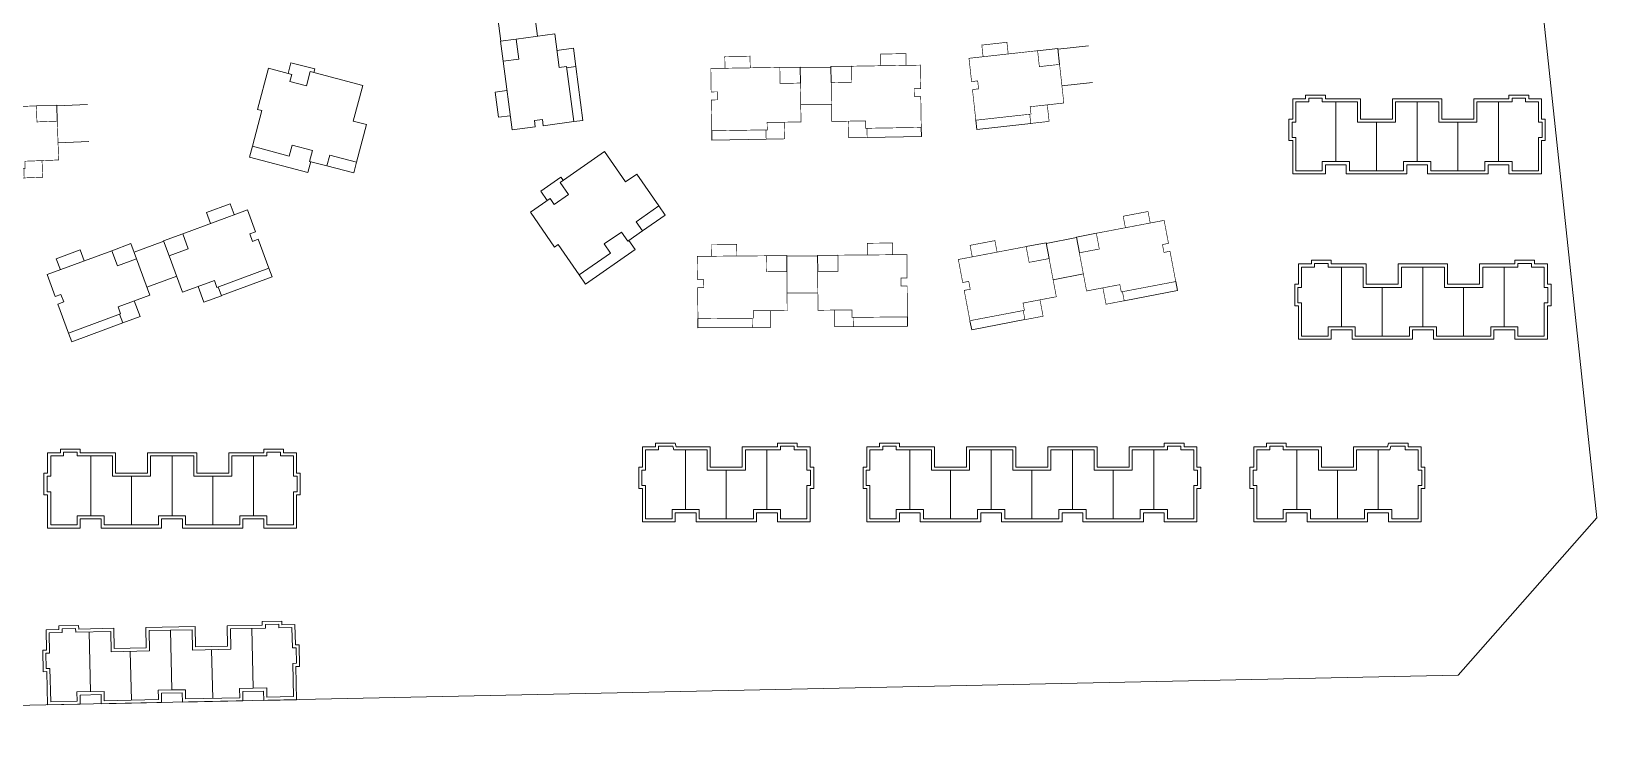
# Model space of a CAD drawing. Extents: x 741202 to 867202, y 603120 to 647617.
# Drawn here: x 746939 to 749987, y 610043 to 611402 of the extents above; entities that cross this region are included whole.
import ezdxf

# ---------------------------------------------------------------- set-up
doc = ezdxf.new("R2010")
doc.units = 0
doc.header["$LTSCALE"] = 1000
doc.header["$MEASUREMENT"] = 0
doc.layers.add('140', color=2, linetype='CONTINUOUS', lineweight=5)
doc.layers.add('DingDianTu', color=5, linetype='CONTINUOUS', lineweight=0)

# ---------------------------------------------------------------- blocks, each defined once
blk = doc.blocks.new('dafasfd')
at = {"layer": 'DingDianTu', "color": 7, "const_width": 100}
blk.add_lwpolyline([(36368038, 16363912), (36368954, 16361479), (36372042, 16362641), (36374261, 16356745), (36369114, 16354807), (36369537, 16353684), (36361113, 16350514), (36359352, 16355194), (36360288, 16355546), (36359830, 16356763), (36358894, 16356410), (36357556, 16359967)], close=True, dxfattribs=at)
for points in [[(36363546, 16362221), (36362876, 16363999), (36359039, 16362555), (36359708, 16360777)], [(36371734, 16355794), (36372686, 16353267), (36369878, 16352210), (36369350, 16353614)]]:
    blk.add_lwpolyline(points, dxfattribs=at)
at = {"layer": 'DingDianTu', "color": 7}
for points in [[(36368038, 16363912), (36371127, 16365074), (36372042, 16362641)], [(36369878, 16352210), (36361642, 16349110), (36361113, 16350514)]]:
    blk.add_lwpolyline(points, dxfattribs=at)
blk = doc.blocks.new('*E100')
at = {"layer": 'DingDianTu', "color": 7, "xscale": 0.001000002024510444, "yscale": 0.001000000163912773, "zscale": 0.001, "rotation": 339.3761177849276}
blk.add_blockref('dafasfd', (22612.58, -20413.34), dxfattribs=at)
blk = doc.blocks.new('*E230')
at = {"layer": 'DingDianTu', "color": 7, "xscale": 0.001000002024510444, "yscale": 0.001000000163912773, "zscale": 0.001, "rotation": 339.3761177849276}
blk.add_blockref('dafasfd', (22612.58, -20413.34), dxfattribs=at)
blk = doc.blocks.new('*E229')
at = {"layer": 'DingDianTu', "color": 7, "xscale": 0.001000002024510444, "yscale": 0.001000000163912773, "zscale": 0.001, "rotation": 339.3761177849276}
blk.add_blockref('dafasfd', (22612.58, -20413.34), dxfattribs=at)
blk = doc.blocks.new('*E228')
at = {"layer": 'DingDianTu', "color": 7, "xscale": 0.001000002024510444, "yscale": 0.001000000163912773, "zscale": 0.001, "rotation": 339.3761177849276}
blk.add_blockref('dafasfd', (22612.58, -20413.34), dxfattribs=at)
blk = doc.blocks.new('*E227')
at = {"layer": 'DingDianTu', "color": 7, "xscale": 0.001000002024510444, "yscale": 0.001000000163912773, "zscale": 0.001, "rotation": 339.3761177849276}
blk.add_blockref('dafasfd', (22612.58, -20413.34), dxfattribs=at)
blk = doc.blocks.new('*E226')
at = {"layer": 'DingDianTu', "color": 7, "xscale": 0.001000002024510444, "yscale": 0.001000000163912773, "zscale": 0.001, "rotation": 339.3761177849276}
blk.add_blockref('dafasfd', (22612.58, -20413.34), dxfattribs=at)

msp = doc.modelspace()

# ---------------------------------------------------------------- linework, layer by layer
at = {"layer": '140', "color": 7}
for p, q in [((749987.5, 610454.9), (749497.2, 615080)), ((747845.6, 611442.2), (747853.5, 611382.7)), ((747917, 611451.6), (747924.9, 611392.1)), ((747852.3, 611382.5), (747883.2, 611386.6)), ((747857.5, 611343.3), (747852.3, 611382.5)), ((747883.2, 611386.6), (747958.2, 611396.5)), ((747888.4, 611347.4), (747883.2, 611386.6)), ((747958.2, 611396.5), (747966.8, 611331.1)), ((747962.4, 611364.4), (747994.5, 611368.6)), ((747994.5, 611368.6), (747999.3, 611333)), ((748997.6, 611373.7), (748938, 611367.1)), ((747379.6, 611249.7), (747400.6, 611329.8)), ((747400.6, 611329.8), (747445.9, 611317.9)), ((747444.4, 611340.6), (747438.9, 611319.7)), ((747490.8, 611328.4), (747444.4, 611340.6)), ((747474.7, 611295.4), (747482, 611323.2)), ((747482, 611323.2), (747584.2, 611296.4)), ((747489, 611321.4), (747490.8, 611328.4)), ((747857.5, 611343.3), (747888.4, 611347.4)), ((747875.1, 611210), (747857.5, 611343.3)), ((747966.8, 611331.1), (747981.1, 611333)), ((747981.1, 611333), (747995.2, 611225.9)), ((747999.3, 611333), (747981.4, 611330.6)), ((747999.3, 611333), (748013.1, 611228.3)), ((748496.1, 611331.9), (748436.1, 611330.9)), ((747445.9, 611317.9), (747442.2, 611303.9)), ((747442.2, 611303.9), (747474.7, 611295.4)), ((747584.2, 611296.4), (747565.9, 611226.8)), ((749005.6, 611302.1), (748945.9, 611295.5)), ((747048.1, 611259), (746988.2, 611256.8)), ((747865, 611286.2), (747842.4, 611283.2)), ((747842.4, 611283.2), (747848.9, 611234.4)), ((748497.2, 611259.9), (748437.2, 611258.9)), ((749395.4, 611230.9), (749395.4, 611270.5)), ((749395.4, 611270.5), (749420.6, 611270.5)), ((749401.4, 611224.9), (749401.4, 611264.5)), ((749401.4, 611264.5), (749426.6, 611264.5)), ((749420.6, 611270.5), (749420.6, 611277.7)), ((749420.6, 611277.7), (749459, 611277.7)), ((749426.6, 611264.5), (749426.6, 611271.7)), ((749426.6, 611271.7), (749453, 611271.7)), ((749453, 611271.7), (749453, 611264.5)), ((749453, 611264.5), (749521.4, 611264.5)), ((749459, 611277.7), (749459, 611270.5)), ((749459, 611270.5), (749527.4, 611270.5)), ((749479.4, 611148.1), (749479.4, 611264.5)), ((749521.4, 611264.5), (749521.4, 611224.9)), ((749527.4, 611270.5), (749527.4, 611230.9)), ((749589.8, 611230.9), (749589.8, 611270.5)), ((749589.8, 611270.5), (749685.8, 611270.5)), ((749595.8, 611224.9), (749595.8, 611264.5)), ((749595.8, 611264.5), (749637.8, 611264.5)), ((749637.8, 611148.1), (749637.8, 611264.5)), ((749637.8, 611148.1), (749637.8, 611264.5)), ((749637.8, 611148.1), (749637.8, 611264.5)), ((749637.8, 611148.1), (749637.8, 611264.5)), ((749679.8, 611264.5), (749637.8, 611264.5)), ((749679.8, 611224.9), (749679.8, 611264.5)), ((749685.8, 611270.5), (749685.8, 611230.9)), ((749748.2, 611230.9), (749748.2, 611270.5)), ((749748.2, 611270.5), (749816.6, 611270.5)), ((749822.6, 611264.5), (749754.2, 611264.5)), ((749754.2, 611264.5), (749754.2, 611224.9)), ((749796.2, 611148.1), (749796.2, 611264.5)), ((749816.6, 611270.5), (749816.6, 611277.7)), ((749816.6, 611277.7), (749855, 611277.7)), ((749849, 611271.7), (749822.6, 611271.7)), ((749822.6, 611271.7), (749822.6, 611264.5)), ((749849, 611264.5), (749849, 611271.7)), ((749874.2, 611264.5), (749849, 611264.5)), ((749855, 611277.7), (749855, 611270.5)), ((749855, 611270.5), (749880.2, 611270.5)), ((749874.2, 611224.9), (749874.2, 611264.5)), ((749880.2, 611270.5), (749880.2, 611230.9)), ((747369.4, 611177.9), (747387.7, 611247.5)), ((747387.7, 611247.5), (747379.6, 611249.7)), ((747848.9, 611234.4), (747871.5, 611237.4)), ((747934.2, 611229.9), (747918.7, 611227.9)), ((747935.8, 611218), (747934.2, 611229.9)), ((748013.1, 611228.3), (747995.2, 611225.9)), ((749388.2, 611188.9), (749388.2, 611230.9)), ((749388.2, 611230.9), (749395.4, 611230.9)), ((749527.4, 611230.9), (749589.8, 611230.9)), ((749685.8, 611230.9), (749748.2, 611230.9)), ((749880.2, 611230.9), (749887.4, 611230.9)), ((749887.4, 611230.9), (749887.4, 611188.9)), ((747565.9, 611226.8), (747591.4, 611220)), ((747591.4, 611220), (747572.2, 611146.9)), ((747920.3, 611216), (747875.1, 611210)), ((747918.7, 611227.9), (747920.3, 611216)), ((747995.2, 611225.9), (747935.8, 611218)), ((749394.2, 611194.9), (749394.2, 611224.9)), ((749394.2, 611224.9), (749401.4, 611224.9)), ((749521.4, 611224.9), (749595.8, 611224.9)), ((749558.6, 611224.9), (749558.6, 611130.1)), ((749558.6, 611224.9), (749558.6, 611130.1)), ((749754.2, 611224.9), (749679.8, 611224.9)), ((749717, 611224.9), (749717, 611130.1)), ((749717, 611224.9), (749717, 611130.1)), ((749881.4, 611224.9), (749874.2, 611224.9)), ((749881.4, 611194.9), (749881.4, 611224.9)), ((747050.8, 611187), (746990.8, 611184.8)), ((747363.9, 611157), (747369.4, 611177.9)), ((747441.3, 611159), (747369.4, 611177.9)), ((747446.8, 611179.9), (747441.3, 611159)), ((747486.3, 611169.5), (747446.8, 611179.9)), ((747480.8, 611148.6), (747486.3, 611169.5)), ((747968.5, 611107.6), (748055.2, 611167.9)), ((748055.2, 611167.9), (748096.3, 611108.8)), ((749395.4, 611188.9), (749388.2, 611188.9)), ((749401.4, 611194.9), (749394.2, 611194.9)), ((749395.4, 611124.1), (749395.4, 611188.9)), ((749401.4, 611130.1), (749401.4, 611194.9)), ((749874.2, 611130.1), (749874.2, 611194.9)), ((749874.2, 611194.9), (749881.4, 611194.9)), ((749887.4, 611188.9), (749880.2, 611188.9)), ((749880.2, 611188.9), (749880.2, 611124.1)), ((747477.6, 611127.1), (747363.9, 611157)), ((747483.1, 611148), (747477.6, 611127.1)), ((747514.4, 611139.8), (747480.8, 611148.6)), ((747519.9, 611160.7), (747514.4, 611139.8)), ((747566.7, 611126), (747514.4, 611139.8)), ((747572.2, 611146.9), (747519.9, 611160.7)), ((747572.2, 611146.9), (747566.7, 611126)), ((749505.8, 611148.1), (749453, 611148.1)), ((749453, 611148.1), (749453, 611130.1)), ((749499.8, 611142.1), (749459, 611142.1)), ((749459, 611142.1), (749459, 611124.1)), ((749499.8, 611124.1), (749499.8, 611142.1)), ((749505.8, 611130.1), (749505.8, 611148.1)), ((749637.8, 611148.1), (749611.4, 611148.1)), ((749611.4, 611148.1), (749611.4, 611133.1)), ((749658.2, 611142.1), (749617.4, 611142.1)), ((749617.4, 611142.1), (749617.4, 611124.1)), ((749637.8, 611148.1), (749664.2, 611148.1)), ((749658.2, 611124.1), (749658.2, 611142.1)), ((749664.2, 611148.1), (749664.2, 611133.1)), ((749769.8, 611130.1), (749769.8, 611148.1)), ((749769.8, 611148.1), (749822.6, 611148.1)), ((749816.6, 611142.1), (749775.8, 611142.1)), ((749775.8, 611142.1), (749775.8, 611124.1)), ((749816.6, 611124.1), (749816.6, 611142.1)), ((749822.6, 611148.1), (749822.6, 611130.1)), ((747970.3, 611117.7), (747930.9, 611090.3)), ((747984.9, 611084), (747968.5, 611107.6)), ((747974.4, 611111.8), (747970.3, 611117.7)), ((748096.3, 611108.8), (748118, 611123.9)), ((748118, 611123.9), (748161.1, 611061.8)), ((749459, 611124.1), (749395.4, 611124.1)), ((749453, 611130.1), (749401.4, 611130.1)), ((749558.6, 611124.1), (749499.8, 611124.1)), ((749611.4, 611130.1), (749505.8, 611130.1)), ((749617.4, 611124.1), (749558.6, 611124.1)), ((749611.4, 611133.1), (749611.4, 611130.1)), ((749775.8, 611124.1), (749658.2, 611124.1)), ((749664.2, 611133.1), (749664.2, 611130.1)), ((749664.2, 611130.1), (749769.8, 611130.1)), ((749880.2, 611124.1), (749816.6, 611124.1)), ((749822.6, 611130.1), (749874.2, 611130.1)), ((747910.7, 611049.9), (747949.1, 611076.6)), ((747930.9, 611090.3), (747943.2, 611072.5)), ((747949.1, 611076.6), (747957.4, 611064.8)), ((747957.4, 611064.8), (747984.9, 611084)), ((747359.7, 611054.4), (747233.6, 611007.8)), ((747279.8, 611049.2), (747325.9, 611066.2)), ((747287.7, 611027.8), (747279.8, 611049.2)), ((747325.9, 611066.2), (747333.8, 611044.9)), ((747375.5, 611011.7), (747359.7, 611054.4)), ((747958, 610981.9), (747910.7, 611049.9)), ((748161.1, 611061.8), (748116.8, 611031)), ((748161.1, 611061.8), (748173.5, 611044.1)), ((748116.8, 611031), (748129.1, 611013.3)), ((748173.5, 611044.1), (748129.1, 611013.3)), ((747095.6, 610974.7), (747132.7, 610988.5)), ((747132.7, 610988.5), (747143.6, 610959.2)), ((747139, 610971.6), (747196.9, 610993)), ((747233.6, 611007.8), (747196.5, 610994.1)), ((747196.5, 610994.1), (747207.3, 610964.8)), ((747233.6, 611007.8), (747244.4, 610978.6)), ((747364.3, 611007.5), (747375.5, 611011.7)), ((747369.7, 610992.9), (747364.3, 611007.5)), ((747380.9, 610997), (747369.7, 610992.9)), ((747401.7, 610940.7), (747380.9, 610997)), ((747964.9, 610986.7), (747958, 610981.9)), ((748006, 610927.6), (747964.9, 610986.7)), ((748088.2, 611011.1), (748054.7, 610987.8)), ((748054.7, 610987.8), (748067.1, 610970.1)), ((748100.6, 610993.4), (748088.2, 611011.1)), ((748129.1, 611013.3), (748100.6, 610993.4)), ((748102.5, 610994.8), (748114.9, 610977)), ((748974.3, 611000.1), (748915.4, 610988.9)), ((746969.5, 610928.1), (747095.6, 610974.7)), ((747033.7, 610976.1), (746987.5, 610959.1)), ((746987.5, 610959.1), (746995.4, 610937.7)), ((747041.6, 610954.8), (747033.7, 610976.1)), ((747095.6, 610974.7), (747106.4, 610945.5)), ((747106.4, 610945.5), (747143.6, 610959.2)), ((747143.6, 610959.2), (747169.8, 610888.3)), ((747244.4, 610978.6), (747207.3, 610964.8)), ((747207.3, 610964.8), (747233.5, 610893.9)), ((748067.1, 610970.1), (748006, 610927.6)), ((748114.9, 610977), (748018.3, 610909.9)), ((748470, 610964.5), (748410, 610964)), ((749431.8, 610948.9), (749431.8, 610956.1)), ((749431.8, 610956.1), (749470.2, 610956.1)), ((749470.2, 610956.1), (749470.2, 610948.9)), ((749827.8, 610948.9), (749827.8, 610956.1)), ((749827.8, 610956.1), (749866.2, 610956.1)), ((749866.2, 610956.1), (749866.2, 610948.9)), ((746985.3, 610885.4), (746969.5, 610928.1)), ((747163.9, 610904), (747221.9, 610925.4)), ((747300.4, 610903.3), (747401.7, 610940.7)), ((747308.9, 610887.3), (747408, 610923.9)), ((747408, 610923.9), (747401.7, 610940.7)), ((748018.3, 610909.9), (748006, 610927.6)), ((748987.8, 610929.4), (748928.8, 610918.2)), ((749406.6, 610909.3), (749406.6, 610948.9)), ((749406.6, 610948.9), (749431.8, 610948.9)), ((749412.6, 610903.3), (749412.6, 610942.9)), ((749412.6, 610942.9), (749437.8, 610942.9)), ((749437.8, 610942.9), (749437.8, 610950.1)), ((749437.8, 610950.1), (749464.2, 610950.1)), ((749464.2, 610950.1), (749464.2, 610942.9)), ((749464.2, 610942.9), (749532.6, 610942.9)), ((749470.2, 610948.9), (749538.6, 610948.9)), ((749490.6, 610826.5), (749490.6, 610942.9)), ((749532.6, 610942.9), (749532.6, 610903.3)), ((749538.6, 610948.9), (749538.6, 610909.3)), ((749601, 610909.3), (749601, 610948.9)), ((749601, 610948.9), (749697, 610948.9)), ((749607, 610903.3), (749607, 610942.9)), ((749607, 610942.9), (749649, 610942.9)), ((749649, 610826.5), (749649, 610942.9)), ((749649, 610826.5), (749649, 610942.9)), ((749649, 610826.5), (749649, 610942.9)), ((749649, 610826.5), (749649, 610942.9)), ((749691, 610942.9), (749649, 610942.9)), ((749691, 610903.3), (749691, 610942.9)), ((749697, 610948.9), (749697, 610909.3)), ((749759.4, 610909.3), (749759.4, 610948.9)), ((749759.4, 610948.9), (749827.8, 610948.9)), ((749833.8, 610942.9), (749765.4, 610942.9)), ((749765.4, 610942.9), (749765.4, 610903.3)), ((749807.4, 610826.5), (749807.4, 610942.9)), ((749860.2, 610950.1), (749833.8, 610950.1)), ((749833.8, 610950.1), (749833.8, 610942.9)), ((749860.2, 610942.9), (749860.2, 610950.1)), ((749885.4, 610942.9), (749860.2, 610942.9)), ((749866.2, 610948.9), (749891.4, 610948.9)), ((749885.4, 610903.3), (749885.4, 610942.9)), ((749891.4, 610948.9), (749891.4, 610909.3)), ((747233.5, 610893.9), (747295.4, 610916.8)), ((747263.9, 610905.2), (747275.1, 610874.8)), ((747295.4, 610916.8), (747300.4, 610903.3)), ((747308.9, 610887.2), (747302.7, 610904.1)), ((749399.4, 610867.3), (749399.4, 610909.3)), ((749399.4, 610909.3), (749406.6, 610909.3)), ((749405.4, 610873.3), (749405.4, 610903.3)), ((749405.4, 610903.3), (749412.6, 610903.3)), ((749532.6, 610903.3), (749607, 610903.3)), ((749538.6, 610909.3), (749601, 610909.3)), ((749569.8, 610903.3), (749569.8, 610808.5)), ((749569.8, 610903.3), (749569.8, 610808.5)), ((749765.4, 610903.3), (749691, 610903.3)), ((749697, 610909.3), (749759.4, 610909.3)), ((749728.2, 610903.3), (749728.2, 610808.5)), ((749728.2, 610903.3), (749728.2, 610808.5)), ((749892.6, 610903.3), (749885.4, 610903.3)), ((749891.4, 610909.3), (749898.6, 610909.3)), ((749892.6, 610873.3), (749892.6, 610903.3)), ((749898.6, 610909.3), (749898.6, 610867.3)), ((746996.6, 610889.5), (746985.3, 610885.4)), ((746990.7, 610870.7), (747002, 610874.9)), ((747011.5, 610814.5), (746990.7, 610870.7)), ((747002, 610874.9), (746996.6, 610889.5)), ((747169.8, 610888.3), (747107.9, 610865.4)), ((747107.9, 610865.4), (747112.8, 610851.9)), ((747139.4, 610877), (747150.6, 610846.7)), ((747275.1, 610874.8), (747308.9, 610887.2)), ((748470.6, 610892.5), (748410.6, 610892)), ((749406.6, 610867.3), (749399.4, 610867.3)), ((749412.6, 610873.3), (749405.4, 610873.3)), ((749406.6, 610802.5), (749406.6, 610867.3)), ((749412.6, 610808.5), (749412.6, 610873.3)), ((749885.4, 610808.5), (749885.4, 610873.3)), ((749885.4, 610873.3), (749892.6, 610873.3)), ((749898.6, 610867.3), (749891.4, 610867.3)), ((749891.4, 610867.3), (749891.4, 610802.5)), ((747112.8, 610851.9), (747011.5, 610814.5)), ((747116.8, 610834.2), (747017.8, 610797.6)), ((747116.8, 610834.2), (747110.6, 610851.1)), ((747150.6, 610846.7), (747116.8, 610834.2)), ((747017.8, 610797.6), (747011.5, 610814.5)), ((749470.2, 610802.5), (749406.6, 610802.5)), ((749464.2, 610808.5), (749412.6, 610808.5)), ((749517, 610826.5), (749464.2, 610826.5)), ((749464.2, 610826.5), (749464.2, 610808.5)), ((749511, 610820.5), (749470.2, 610820.5)), ((749470.2, 610820.5), (749470.2, 610802.5)), ((749511, 610802.5), (749511, 610820.5)), ((749569.8, 610802.5), (749511, 610802.5)), ((749517, 610808.5), (749517, 610826.5)), ((749622.6, 610808.5), (749517, 610808.5)), ((749628.6, 610802.5), (749569.8, 610802.5)), ((749649, 610826.5), (749622.6, 610826.5)), ((749622.6, 610826.5), (749622.6, 610811.5)), ((749622.6, 610811.5), (749622.6, 610808.5)), ((749669.4, 610820.5), (749628.6, 610820.5)), ((749628.6, 610820.5), (749628.6, 610802.5)), ((749649, 610826.5), (749675.4, 610826.5)), ((749669.4, 610802.5), (749669.4, 610820.5)), ((749787, 610802.5), (749669.4, 610802.5)), ((749675.4, 610826.5), (749675.4, 610811.5)), ((749675.4, 610811.5), (749675.4, 610808.5)), ((749675.4, 610808.5), (749781, 610808.5)), ((749781, 610808.5), (749781, 610826.5)), ((749781, 610826.5), (749833.8, 610826.5)), ((749827.8, 610820.5), (749787, 610820.5)), ((749787, 610820.5), (749787, 610802.5)), ((749827.8, 610802.5), (749827.8, 610820.5)), ((749891.4, 610802.5), (749827.8, 610802.5)), ((749833.8, 610826.5), (749833.8, 610808.5)), ((749833.8, 610808.5), (749885.4, 610808.5)), ((747034.2, 610588.6), (746995.8, 610588.6)), ((746995.8, 610588.6), (746995.8, 610581.4)), ((747034.2, 610581.4), (747034.2, 610588.6)), ((747430.2, 610588.6), (747391.8, 610588.6)), ((747391.8, 610588.6), (747391.8, 610581.4)), ((747430.2, 610581.4), (747430.2, 610588.6)), ((748129, 610553.7), (748129, 610593.3)), ((748129, 610593.3), (748154.2, 610593.3)), ((748154.2, 610593.3), (748154.2, 610600.5)), ((748154.2, 610600.5), (748192.6, 610600.5)), ((748160.2, 610587.3), (748160.2, 610594.5)), ((748160.2, 610594.5), (748188.1, 610594.5)), ((748188.1, 610594.5), (748190.2, 610587.3)), ((748192.6, 610600.5), (748194.7, 610593.3)), ((748194.7, 610593.3), (748261, 610593.3)), ((748261, 610593.3), (748261, 610553.7)), ((748323.4, 610553.7), (748323.4, 610593.3)), ((748323.4, 610593.3), (748391.8, 610593.3)), ((748391.8, 610593.3), (748391.8, 610600.5)), ((748391.8, 610600.5), (748430.2, 610600.5)), ((748397.8, 610587.3), (748397.8, 610594.5)), ((748397.8, 610594.5), (748424.2, 610594.5)), ((748424.2, 610594.5), (748424.2, 610587.3)), ((748430.2, 610600.5), (748430.2, 610593.3)), ((748430.2, 610593.3), (748455.4, 610593.3)), ((748455.4, 610593.3), (748455.4, 610553.7)), ((748565.8, 610553.7), (748565.8, 610593.3)), ((748565.8, 610593.3), (748591, 610593.3)), ((748591, 610593.3), (748591, 610600.5)), ((748591, 610600.5), (748629.4, 610600.5)), ((748597, 610587.3), (748597, 610594.5)), ((748597, 610594.5), (748623.4, 610594.5)), ((748623.4, 610594.5), (748623.4, 610587.3)), ((748629.4, 610600.5), (748629.4, 610593.3)), ((748629.4, 610593.3), (748697.8, 610593.3)), ((748697.8, 610593.3), (748697.8, 610553.7)), ((748760.2, 610553.7), (748760.2, 610593.3)), ((748760.2, 610593.3), (748856.2, 610593.3)), ((748856.2, 610593.3), (748856.2, 610553.7)), ((748918.6, 610553.7), (748918.6, 610593.3)), ((748918.6, 610593.3), (749014.6, 610593.3)), ((749014.6, 610593.3), (749014.6, 610553.7)), ((749077, 610553.7), (749077, 610593.3)), ((749077, 610593.3), (749145.4, 610593.3)), ((749145.4, 610593.3), (749145.4, 610600.5)), ((749145.4, 610600.5), (749183.8, 610600.5)), ((749151.4, 610587.3), (749151.4, 610594.5)), ((749151.4, 610594.5), (749177.8, 610594.5)), ((749177.8, 610594.5), (749177.8, 610587.3)), ((749183.8, 610600.5), (749183.8, 610593.3)), ((749183.8, 610593.3), (749209, 610593.3)), ((749209, 610593.3), (749209, 610553.7)), ((749344.6, 610593.3), (749319.4, 610593.3)), ((749319.4, 610593.3), (749319.4, 610553.7)), ((749383, 610600.5), (749344.6, 610600.5)), ((749344.6, 610600.5), (749344.6, 610593.3)), ((749377, 610594.5), (749350.6, 610594.5)), ((749350.6, 610594.5), (749350.6, 610587.3)), ((749377, 610587.3), (749377, 610594.5)), ((749383, 610593.3), (749383, 610600.5)), ((749451.4, 610593.3), (749383, 610593.3)), ((749451.4, 610553.7), (749451.4, 610593.3)), ((749580.1, 610593.3), (749513.8, 610593.3)), ((749513.8, 610593.3), (749513.8, 610553.7)), ((749582.2, 610600.5), (749580.1, 610593.3)), ((749620.6, 610600.5), (749582.2, 610600.5)), ((749586.7, 610594.5), (749584.6, 610587.3)), ((749614.6, 610594.5), (749586.7, 610594.5)), ((749614.6, 610587.3), (749614.6, 610594.5)), ((749620.6, 610593.3), (749620.6, 610600.5)), ((749645.8, 610593.3), (749620.6, 610593.3)), ((749645.8, 610553.7), (749645.8, 610593.3)), ((746995.8, 610581.4), (746970.6, 610581.4)), ((746970.6, 610581.4), (746970.6, 610541.8)), ((746976.6, 610535.8), (746976.6, 610575.4)), ((746976.6, 610575.4), (747001.8, 610575.4)), ((747001.8, 610575.4), (747001.8, 610582.6)), ((747001.8, 610582.6), (747028.2, 610582.6)), ((747028.2, 610582.6), (747028.2, 610575.4)), ((747028.2, 610575.4), (747096.6, 610575.4)), ((747102.6, 610581.4), (747034.2, 610581.4)), ((747054.6, 610459), (747054.6, 610575.4)), ((747096.6, 610575.4), (747096.6, 610535.8)), ((747102.6, 610541.8), (747102.6, 610581.4)), ((747261, 610581.4), (747165, 610581.4)), ((747165, 610581.4), (747165, 610541.8)), ((747171, 610535.8), (747171, 610575.4)), ((747171, 610575.4), (747213, 610575.4)), ((747213, 610459), (747213, 610575.4)), ((747213, 610459), (747213, 610575.4)), ((747255, 610575.4), (747213, 610575.4)), ((747213, 610459), (747213, 610575.4)), ((747213, 610459), (747213, 610575.4)), ((747255, 610535.8), (747255, 610575.4)), ((747261, 610541.8), (747261, 610581.4)), ((747391.8, 610581.4), (747323.4, 610581.4)), ((747323.4, 610581.4), (747323.4, 610541.8)), ((747397.8, 610575.4), (747329.4, 610575.4)), ((747329.4, 610575.4), (747329.4, 610535.8)), ((747371.4, 610459), (747371.4, 610575.4)), ((747424.2, 610582.6), (747397.8, 610582.6)), ((747397.8, 610582.6), (747397.8, 610575.4)), ((747424.2, 610575.4), (747424.2, 610582.6)), ((747449.4, 610575.4), (747424.2, 610575.4)), ((747455.4, 610581.4), (747430.2, 610581.4)), ((747449.4, 610535.8), (747449.4, 610575.4)), ((747455.4, 610541.8), (747455.4, 610581.4)), ((748135, 610547.7), (748135, 610587.3)), ((748135, 610587.3), (748160.2, 610587.3)), ((748190.2, 610587.3), (748255, 610587.3)), ((748213, 610470.9), (748213, 610587.3)), ((748255, 610587.3), (748255, 610547.7)), ((748329.4, 610547.7), (748329.4, 610587.3)), ((748329.4, 610587.3), (748397.8, 610587.3)), ((748371.4, 610470.9), (748371.4, 610587.3)), ((748424.2, 610587.3), (748449.4, 610587.3)), ((748449.4, 610587.3), (748449.4, 610547.7)), ((748571.8, 610547.7), (748571.8, 610587.3)), ((748571.8, 610587.3), (748597, 610587.3)), ((748623.4, 610587.3), (748691.8, 610587.3)), ((748649.8, 610470.9), (748649.8, 610587.3)), ((748691.8, 610587.3), (748691.8, 610547.7)), ((748766.2, 610547.7), (748766.2, 610587.3)), ((748766.2, 610587.3), (748850.2, 610587.3)), ((748808.2, 610470.9), (748808.2, 610587.3)), ((748808.2, 610470.9), (748808.2, 610587.3)), ((748850.2, 610587.3), (748850.2, 610547.7)), ((748924.6, 610547.7), (748924.6, 610587.3)), ((748924.6, 610587.3), (749008.6, 610587.3)), ((748966.6, 610470.9), (748966.6, 610587.3)), ((748966.6, 610470.9), (748966.6, 610587.3)), ((748966.6, 610470.9), (748966.6, 610587.3)), ((748966.6, 610470.9), (748966.6, 610587.3)), ((749008.6, 610587.3), (749008.6, 610547.7)), ((749083, 610547.7), (749083, 610587.3)), ((749083, 610587.3), (749151.4, 610587.3)), ((749125, 610470.9), (749125, 610587.3)), ((749177.8, 610587.3), (749203, 610587.3)), ((749203, 610587.3), (749203, 610547.7)), ((749350.6, 610587.3), (749325.4, 610587.3)), ((749325.4, 610587.3), (749325.4, 610547.7)), ((749445.4, 610587.3), (749377, 610587.3)), ((749403.4, 610470.9), (749403.4, 610587.3)), ((749445.4, 610547.7), (749445.4, 610587.3)), ((749584.6, 610587.3), (749519.8, 610587.3)), ((749519.8, 610587.3), (749519.8, 610547.7)), ((749561.8, 610470.9), (749561.8, 610587.3)), ((749639.8, 610587.3), (749614.6, 610587.3)), ((749639.8, 610547.7), (749639.8, 610587.3)), ((746970.6, 610541.8), (746963.4, 610541.8)), ((746963.4, 610541.8), (746963.4, 610499.8)), ((746969.4, 610505.8), (746969.4, 610535.8)), ((746969.4, 610535.8), (746976.6, 610535.8)), ((747096.6, 610535.8), (747171, 610535.8)), ((747165, 610541.8), (747102.6, 610541.8)), ((747133.8, 610535.8), (747133.8, 610441)), ((747133.8, 610535.8), (747133.8, 610441)), ((747329.4, 610535.8), (747255, 610535.8)), ((747323.4, 610541.8), (747261, 610541.8)), ((747292.2, 610535.8), (747292.2, 610441)), ((747292.2, 610535.8), (747292.2, 610441)), ((747456.6, 610535.8), (747449.4, 610535.8)), ((747462.6, 610541.8), (747455.4, 610541.8)), ((747456.6, 610505.8), (747456.6, 610535.8)), ((747462.6, 610499.8), (747462.6, 610541.8)), ((748121.8, 610511.7), (748121.8, 610553.7)), ((748121.8, 610553.7), (748129, 610553.7)), ((748127.8, 610517.7), (748127.8, 610547.7)), ((748127.8, 610547.7), (748135, 610547.7)), ((748255, 610547.7), (748329.4, 610547.7)), ((748261, 610553.7), (748323.4, 610553.7)), ((748292.2, 610547.7), (748292.2, 610452.9)), ((748449.4, 610547.7), (748456.6, 610547.7)), ((748455.4, 610553.7), (748462.6, 610553.7)), ((748456.6, 610547.7), (748456.6, 610517.7)), ((748462.6, 610553.7), (748462.6, 610511.7)), ((748558.6, 610511.7), (748558.6, 610553.7)), ((748558.6, 610553.7), (748565.8, 610553.7)), ((748564.6, 610517.7), (748564.6, 610547.7)), ((748564.6, 610547.7), (748571.8, 610547.7)), ((748691.8, 610547.7), (748766.2, 610547.7)), ((748697.8, 610553.7), (748760.2, 610553.7)), ((748729, 610547.7), (748729, 610452.9)), ((748729, 610547.7), (748729, 610452.9)), ((748850.2, 610547.7), (748924.6, 610547.7)), ((748856.2, 610553.7), (748918.6, 610553.7)), ((748887.4, 610547.7), (748887.4, 610452.9)), ((748887.4, 610547.7), (748887.4, 610452.9)), ((748887.4, 610547.7), (748887.4, 610452.9)), ((748887.4, 610547.7), (748887.4, 610452.9)), ((749008.6, 610547.7), (749083, 610547.7)), ((749014.6, 610553.7), (749077, 610553.7)), ((749045.8, 610547.7), (749045.8, 610452.9)), ((749045.8, 610547.7), (749045.8, 610452.9)), ((749045.8, 610547.7), (749045.8, 610452.9)), ((749045.8, 610547.7), (749045.8, 610452.9)), ((749203, 610547.7), (749210.2, 610547.7)), ((749209, 610553.7), (749216.2, 610553.7)), ((749210.2, 610547.7), (749210.2, 610517.7)), ((749216.2, 610553.7), (749216.2, 610511.7)), ((749319.4, 610553.7), (749312.2, 610553.7)), ((749312.2, 610553.7), (749312.2, 610511.7)), ((749325.4, 610547.7), (749318.2, 610547.7)), ((749318.2, 610547.7), (749318.2, 610517.7)), ((749519.8, 610547.7), (749445.4, 610547.7)), ((749513.8, 610553.7), (749451.4, 610553.7)), ((749482.6, 610547.7), (749482.6, 610452.9)), ((749647, 610547.7), (749639.8, 610547.7)), ((749653, 610553.7), (749645.8, 610553.7)), ((749647, 610517.7), (749647, 610547.7)), ((749653, 610511.7), (749653, 610553.7)), ((746963.4, 610499.8), (746970.6, 610499.8)), ((746976.6, 610505.8), (746969.4, 610505.8)), ((746970.6, 610499.8), (746970.6, 610435)), ((746976.6, 610441), (746976.6, 610505.8)), ((747449.4, 610441), (747449.4, 610505.8)), ((747449.4, 610505.8), (747456.6, 610505.8)), ((747455.4, 610435), (747455.4, 610499.8)), ((747455.4, 610499.8), (747462.6, 610499.8)), ((748129, 610511.7), (748121.8, 610511.7)), ((748135, 610517.7), (748127.8, 610517.7)), ((748129, 610446.9), (748129, 610511.7)), ((748135, 610452.9), (748135, 610517.7)), ((748456.6, 610517.7), (748449.4, 610517.7)), ((748449.4, 610517.7), (748449.4, 610452.9)), ((748462.6, 610511.7), (748455.4, 610511.7)), ((748455.4, 610511.7), (748455.4, 610446.9)), ((748565.8, 610511.7), (748558.6, 610511.7)), ((748571.8, 610517.7), (748564.6, 610517.7)), ((748565.8, 610446.9), (748565.8, 610511.7)), ((748571.8, 610452.9), (748571.8, 610517.7)), ((749210.2, 610517.7), (749203, 610517.7)), ((749203, 610517.7), (749203, 610452.9)), ((749216.2, 610511.7), (749209, 610511.7)), ((749209, 610511.7), (749209, 610446.9)), ((749312.2, 610511.7), (749319.4, 610511.7)), ((749318.2, 610517.7), (749325.4, 610517.7)), ((749319.4, 610511.7), (749319.4, 610446.9)), ((749325.4, 610517.7), (749325.4, 610452.9)), ((749639.8, 610452.9), (749639.8, 610517.7)), ((749639.8, 610517.7), (749647, 610517.7)), ((749645.8, 610446.9), (749645.8, 610511.7)), ((749645.8, 610511.7), (749653, 610511.7)), ((748239.4, 610470.9), (748186.6, 610470.9)), ((748186.6, 610470.9), (748186.6, 610452.9)), ((748239.4, 610452.9), (748239.4, 610470.9)), ((748397.8, 610470.9), (748345, 610470.9)), ((748345, 610470.9), (748345, 610452.9)), ((748397.8, 610452.9), (748397.8, 610470.9)), ((748676.2, 610470.9), (748623.4, 610470.9)), ((748623.4, 610470.9), (748623.4, 610452.9)), ((748676.2, 610452.9), (748676.2, 610470.9)), ((748834.6, 610470.9), (748781.8, 610470.9)), ((748781.8, 610470.9), (748781.8, 610455.9)), ((748834.6, 610452.9), (748834.6, 610470.9)), ((748993, 610470.9), (748940.2, 610470.9)), ((748940.2, 610470.9), (748940.2, 610452.9)), ((748993, 610455.9), (748993, 610470.9)), ((749151.4, 610470.9), (749098.6, 610470.9)), ((749098.6, 610470.9), (749098.6, 610452.9)), ((749151.4, 610452.9), (749151.4, 610470.9)), ((749377, 610452.9), (749377, 610470.9)), ((749377, 610470.9), (749429.8, 610470.9)), ((749429.8, 610470.9), (749429.8, 610452.9)), ((749535.4, 610452.9), (749535.4, 610470.9)), ((749535.4, 610470.9), (749588.2, 610470.9)), ((749588.2, 610470.9), (749588.2, 610452.9)), ((747028.2, 610441), (746976.6, 610441)), ((747081, 610459), (747028.2, 610459)), ((747028.2, 610459), (747028.2, 610441)), ((747034.2, 610435), (747034.2, 610453)), ((747034.2, 610453), (747075, 610453)), ((747075, 610453), (747075, 610435)), ((747081, 610441), (747081, 610459)), ((747186.6, 610441), (747081, 610441)), ((747213, 610459), (747186.6, 610459)), ((747186.6, 610459), (747186.6, 610444)), ((747186.6, 610444), (747186.6, 610441)), ((747192.6, 610435), (747192.6, 610453)), ((747192.6, 610453), (747233.4, 610453)), ((747213, 610459), (747239.4, 610459)), ((747233.4, 610453), (747233.4, 610435)), ((747239.4, 610459), (747239.4, 610444)), ((747239.4, 610444), (747239.4, 610441)), ((747239.4, 610441), (747345, 610441)), ((747345, 610441), (747345, 610459)), ((747345, 610459), (747397.8, 610459)), ((747351, 610435), (747351, 610453)), ((747351, 610453), (747391.8, 610453)), ((747391.8, 610453), (747391.8, 610435)), ((747397.8, 610459), (747397.8, 610441)), ((747397.8, 610441), (747449.4, 610441)), ((748192.6, 610446.9), (748129, 610446.9)), ((748186.6, 610452.9), (748135, 610452.9)), ((748233.4, 610464.9), (748192.6, 610464.9)), ((748192.6, 610464.9), (748192.6, 610446.9)), ((748233.4, 610446.9), (748233.4, 610464.9)), ((748351, 610446.9), (748233.4, 610446.9)), ((748345, 610452.9), (748239.4, 610452.9)), ((748391.8, 610464.9), (748351, 610464.9)), ((748351, 610464.9), (748351, 610446.9)), ((748391.8, 610446.9), (748391.8, 610464.9)), ((748455.4, 610446.9), (748391.8, 610446.9)), ((748449.4, 610452.9), (748397.8, 610452.9)), ((748629.4, 610446.9), (748565.8, 610446.9)), ((748623.4, 610452.9), (748571.8, 610452.9)), ((748670.2, 610464.9), (748629.4, 610464.9)), ((748629.4, 610464.9), (748629.4, 610446.9)), ((748670.2, 610446.9), (748670.2, 610464.9)), ((748729, 610446.9), (748670.2, 610446.9)), ((748781.8, 610452.9), (748676.2, 610452.9)), ((748787.8, 610446.9), (748729, 610446.9)), ((748781.8, 610455.9), (748781.8, 610452.9)), ((748828.6, 610464.9), (748787.8, 610464.9)), ((748787.8, 610464.9), (748787.8, 610446.9)), ((748828.6, 610446.9), (748828.6, 610464.9)), ((748946.2, 610446.9), (748828.6, 610446.9)), ((748881.4, 610452.9), (748834.6, 610452.9)), ((748940.2, 610452.9), (748881.4, 610452.9)), ((748987, 610464.9), (748946.2, 610464.9)), ((748946.2, 610464.9), (748946.2, 610446.9)), ((748987, 610446.9), (748987, 610464.9)), ((749104.6, 610446.9), (748987, 610446.9)), ((748993, 610452.9), (748993, 610455.9)), ((749098.6, 610452.9), (748993, 610452.9)), ((749145.4, 610464.9), (749104.6, 610464.9)), ((749104.6, 610464.9), (749104.6, 610446.9)), ((749145.4, 610446.9), (749145.4, 610464.9)), ((749209, 610446.9), (749145.4, 610446.9)), ((749203, 610452.9), (749151.4, 610452.9)), ((749319.4, 610446.9), (749383, 610446.9)), ((749325.4, 610452.9), (749377, 610452.9)), ((749383, 610446.9), (749383, 610464.9)), ((749383, 610464.9), (749423.8, 610464.9)), ((749423.8, 610464.9), (749423.8, 610446.9)), ((749423.8, 610446.9), (749541.4, 610446.9)), ((749429.8, 610452.9), (749535.4, 610452.9)), ((749541.4, 610446.9), (749541.4, 610464.9)), ((749541.4, 610464.9), (749582.2, 610464.9)), ((749582.2, 610464.9), (749582.2, 610446.9)), ((749582.2, 610446.9), (749645.8, 610446.9)), ((749588.2, 610452.9), (749639.8, 610452.9)), ((749717.6, 610148.5), (749987.5, 610454.9)), ((746970.6, 610435), (747034.2, 610435)), ((747075, 610435), (747192.6, 610435)), ((747233.4, 610435), (747292.2, 610435)), ((747292.2, 610435), (747351, 610435)), ((747391.8, 610435), (747455.4, 610435)), ((747388.5, 610253.2), (747426.9, 610254)), ((747388.6, 610246), (747388.5, 610253.2)), ((747426.9, 610254), (747427, 610246.8)), ((746967.5, 610237.2), (746992.7, 610237.7)), ((746968.3, 610197.6), (746967.5, 610237.2)), ((746973.6, 610231.3), (746998.8, 610231.8)), ((746974.5, 610191.7), (746973.6, 610231.3)), ((746992.6, 610244.9), (747030.9, 610245.7)), ((746992.7, 610237.7), (746992.6, 610244.9)), ((746998.7, 610239), (747025.1, 610239.6)), ((746998.8, 610231.8), (746998.7, 610239)), ((747025.1, 610239.6), (747025.2, 610232.4)), ((747025.2, 610232.4), (747093.6, 610233.8)), ((747030.9, 610245.7), (747031.1, 610238.5)), ((747031.1, 610238.5), (747099.5, 610239.9)), ((747054.1, 610116.6), (747051.6, 610232.9)), ((747093.6, 610233.8), (747094.4, 610194.2)), ((747099.5, 610239.9), (747100.3, 610200.4)), ((747161.9, 610241.3), (747257.8, 610243.3)), ((747162.7, 610201.7), (747161.9, 610241.3)), ((747168, 610235.4), (747210, 610236.3)), ((747168.8, 610195.8), (747168, 610235.4)), ((747252, 610237.1), (747210, 610236.3)), ((747212.4, 610119.9), (747210, 610236.3)), ((747212.4, 610119.9), (747210, 610236.3)), ((747212.4, 610119.9), (747210, 610236.3)), ((747212.4, 610119.9), (747210, 610236.3)), ((747252.8, 610197.6), (747252, 610237.1)), ((747257.8, 610243.3), (747258.7, 610203.7)), ((747320.2, 610244.6), (747388.6, 610246)), ((747321.1, 610205), (747320.2, 610244.6)), ((747394.7, 610240.1), (747326.4, 610238.7)), ((747326.4, 610238.7), (747327.2, 610199.1)), ((747370.8, 610123.2), (747368.3, 610239.6)), ((747421, 610247.9), (747394.6, 610247.3)), ((747394.6, 610247.3), (747394.7, 610240.1)), ((747421.1, 610240.7), (747421, 610247.9)), ((747446.3, 610241.2), (747421.1, 610240.7)), ((747427, 610246.8), (747452.2, 610247.4)), ((747447.2, 610201.6), (747446.3, 610241.2)), ((747452.2, 610247.4), (747453, 610207.8)), ((746961.1, 610197.4), (746968.3, 610197.6)), ((746962, 610155.4), (746961.1, 610197.4)), ((746967.3, 610191.6), (746974.5, 610191.7)), ((746967.9, 610161.6), (746967.3, 610191.6)), ((747094.4, 610194.2), (747168.8, 610195.8)), ((747100.3, 610200.4), (747162.7, 610201.7)), ((747131.6, 610195), (747133.6, 610100.2)), ((747131.6, 610195), (747133.6, 610100.2)), ((747327.2, 610199.1), (747252.8, 610197.6)), ((747258.7, 610203.7), (747321.1, 610205)), ((747290, 610198.3), (747292, 610103.6)), ((747290, 610198.3), (747292, 610103.6)), ((747454.4, 610201.8), (747447.2, 610201.6)), ((747453, 610207.8), (747460.2, 610207.9)), ((747455, 610171.8), (747454.4, 610201.8)), ((747460.2, 610207.9), (747461.1, 610165.9)), ((746975.1, 610161.7), (746967.9, 610161.6)), ((746976.5, 610096.9), (746975.1, 610161.7)), ((747447.8, 610171.6), (747455, 610171.8)), ((747449.2, 610106.9), (747447.8, 610171.6)), ((747461.1, 610165.9), (747453.9, 610165.8)), ((747453.9, 610165.8), (747455.3, 610101)), ((744677.5, 610042.7), (749717.6, 610148.5)), ((746969.2, 610155.6), (746962, 610155.4)), ((746970.6, 610090.8), (746969.2, 610155.6)), ((747080.5, 610117.1), (747027.7, 610116)), ((747027.7, 610116), (747028, 610098)), ((747074.6, 610111), (747033.8, 610110.1)), ((747033.8, 610110.1), (747034.2, 610092.1)), ((747075, 610093), (747074.6, 610111)), ((747080.8, 610099.1), (747080.5, 610117.1)), ((747186.4, 610101.3), (747080.8, 610099.1)), ((747212.4, 610119.9), (747186, 610119.3)), ((747186, 610119.3), (747186.3, 610104.3)), ((747186.3, 610104.3), (747186.4, 610101.3)), ((747232.9, 610114.3), (747192.2, 610113.5)), ((747192.2, 610113.5), (747192.5, 610095.5)), ((747212.4, 610119.9), (747238.8, 610120.4)), ((747233.3, 610096.3), (747232.9, 610114.3)), ((747238.8, 610120.4), (747239.1, 610105.4)), ((747239.1, 610105.4), (747239.2, 610102.5)), ((747239.2, 610102.5), (747344.8, 610104.7)), ((747344.4, 610122.7), (747397.2, 610123.8)), ((747344.8, 610104.7), (747344.4, 610122.7)), ((747391.3, 610117.6), (747350.5, 610116.8)), ((747350.5, 610116.8), (747350.9, 610098.8)), ((747391.7, 610099.7), (747391.3, 610117.6)), ((747455.3, 610101), (747391.7, 610099.7)), ((747397.2, 610123.8), (747397.6, 610105.8)), ((747397.6, 610105.8), (747449.2, 610106.9)), ((747034.2, 610092.1), (746970.6, 610090.8)), ((747028, 610098), (746976.5, 610096.9)), ((747133.7, 610094.2), (747075, 610093)), ((747192.5, 610095.5), (747133.7, 610094.2)), ((747350.9, 610098.8), (747233.3, 610096.3))]:
    msp.add_line(p, q, dxfattribs=at)

# ---------------------------------------------------------------- block references
at = {"layer": '140', "color": 7, "yscale": 12.00000001117587, "zscale": 12}
for name, p, xscale, rotation in [('*E226', (-19136.9, 742714.4), 12.00000001115919, 6.304641745484054), ('*E227', (-3900, 814263.5), 12.00000001113309, 0.9133266981512288), ('*E100', (-9397.7, 798531), 12.00000001120321, 2.102581703797002), ('*E228', (-27026.7, 682439.3), 12.00000001120438, 10.74775330218034), ('*E230', (-2314.8, 819778.4), 12.0000000112435, 0.4649038297712248)]:
    msp.add_blockref(name, p, dxfattribs=dict(at, xscale=xscale, rotation=rotation))
at = {"layer": '140', "color": 7, "extrusion": (0, 0, -1), "yscale": 12.00000001117587, "zscale": -12}
for name, p, xscale, rotation in [('*E226', (-1493981.3, 838142.6), 12.00000001113402, 359.0866733015708), ('*E227', (-1444765.3, 961808), 12.00000001120438, 349.2522466978197), ('*E229', (-1495707.5, 831933.8), 12.0000000112435, 359.5350961702288)]:
    msp.add_blockref(name, p, dxfattribs=dict(at, xscale=xscale, rotation=rotation))

doc.saveas('drawing.dxf')
